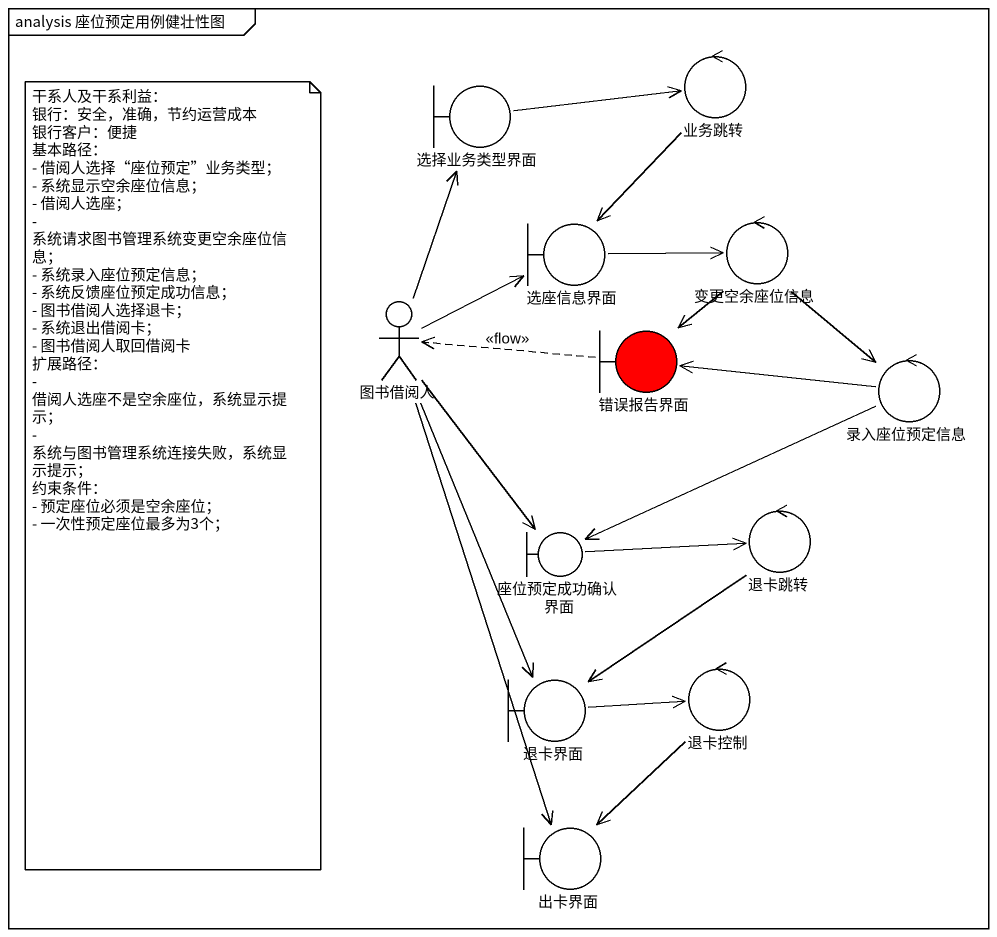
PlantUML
@startuml
mainframe analysis 座位预定用例健壮性图
boundary 选择业务类型界面
control 业务跳转
boundary 选座信息界面
control 变更空余座位信息
actor 图书借阅人
boundary 错误报告界面 #FF0000
control 录入座位预定信息
boundary 座位预定成功确认界面
control 退卡跳转
control 退卡控制
boundary 退卡界面
boundary 出卡界面
选择业务类型界面 -right-> 业务跳转
业务跳转 --> 选座信息界面
选座信息界面 -right-> 变更空余座位信息
变更空余座位信息 --> 错误报告界面
变更空余座位信息 --> 录入座位预定信息
图书借阅人 -up-> 选择业务类型界面
图书借阅人 -right-> 选座信息界面
图书借阅人 --> 座位预定成功确认界面
图书借阅人 --> 退卡界面
图书借阅人 --> 出卡界面
错误报告界面 .left.> 图书借阅人 : <<flow>>
录入座位预定信息 -left-> 错误报告界面
录入座位预定信息 -left-> 座位预定成功确认界面
座位预定成功确认界面 -right-> 退卡跳转
退卡跳转 --> 退卡界面
退卡控制 --> 出卡界面
退卡界面 -right-> 退卡控制
note as N1
  干系人及干系利益：
  银行：安全，准确，节约运营成本
  银行客户：便捷
  基本路径：
  - 借阅人选择“座位预定”业务类型；
  - 系统显示空余座位信息；
  - 借阅人选座；
  - 系统请求图书管理系统变更空余座位信息；
  - 系统录入座位预定信息；
  - 系统反馈座位预定成功信息；
  - 图书借阅人选择退卡；
  - 系统退出借阅卡；
  - 图书借阅人取回借阅卡
  扩展路径：
  - 借阅人选座不是空余座位，系统显示提示；
  - 系统与图书管理系统连接失败，系统显示提示；
  约束条件：
  - 预定座位必须是空余座位；
  - 一次性预定座位最多为3个；
end note
@enduml
